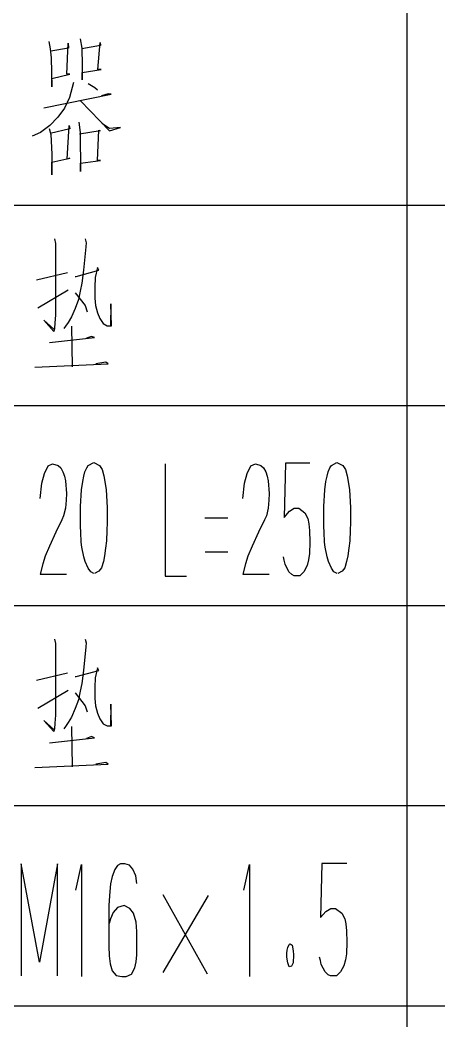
# Model space of a CAD drawing. Extents: x 0 to 2376, y 0 to 3364.
# Drawn here: x 1921.9 to 1980.4, y 1382 to 1521.9 of the extents above; entities that cross this region are included whole.
import ezdxf

# ---------------------------------------------------------------- set-up
doc = ezdxf.new("R2010")
doc.units = 0
doc.header["$MEASUREMENT"] = 0
doc.layers.add('6', color=7, linetype='Continuous')
doc.layers.add('9', color=7, linetype='Continuous')

# ---------------------------------------------------------------- blocks, each defined once
blk = doc.blocks.new('BLKENT240')
at = {"layer": '9', "color": 2, "linetype": 'Continuous'}
for p, q in [((1924.59, 1390.08), (1922.06, 1403.84)), ((1922.06, 1403.84), (1922.06, 1388.16)), ((1927.12, 1403.84), (1924.59, 1390.08)), ((1927.12, 1388.16), (1927.12, 1403.84)), ((1929.7, 1400.16), (1930.48, 1403.76)), ((1930.48, 1403.76), (1930.48, 1388.08)), ((1935.5, 1403.6), (1935.13, 1403.04)), ((1935.93, 1403.84), (1935.5, 1403.6)), ((1936.51, 1403.84), (1935.93, 1403.84)), ((1937.2, 1403.68), (1936.51, 1403.84)), ((1937.66, 1403.12), (1937.2, 1403.68)), ((1953.16, 1400.16), (1953.95, 1403.76)), ((1953.95, 1403.76), (1953.95, 1388.08)), ((1964.05, 1403.92), (1963.86, 1396.32)), ((1967.54, 1403.92), (1964.05, 1403.92)), ((1934.76, 1402.08), (1934.51, 1401.04)), ((1935.13, 1403.04), (1934.76, 1402.08)), ((1938.07, 1402.16), (1937.66, 1403.12)), ((1938.23, 1401.12), (1938.07, 1402.16)), ((1934.51, 1401.04), (1934.44, 1400)), ((1934.44, 1400), (1934.3, 1398.08)), ((1948.08, 1388.4), (1941.87, 1399.52)), ((1941.87, 1388.64), (1948.22, 1399.44)), ((1934.3, 1398.08), (1934.3, 1392.32)), ((1936.42, 1398), (1935.5, 1397.76)), ((1937.24, 1397.6), (1936.42, 1398)), ((1934.9, 1397.04), (1934.51, 1396.16)), ((1935.5, 1397.76), (1934.9, 1397.04)), ((1937.75, 1396.96), (1937.24, 1397.6)), ((1938.1, 1395.68), (1937.75, 1396.96)), ((1963.86, 1396.32), (1964.62, 1397.2)), ((1964.62, 1397.2), (1965.31, 1397.6)), ((1965.31, 1397.6), (1965.98, 1397.6)), ((1965.98, 1397.6), (1966.85, 1396.96)), ((1966.85, 1396.96), (1967.27, 1396.16)), ((1934.51, 1396.16), (1934.35, 1395.52)), ((1938.23, 1394.4), (1938.1, 1395.68)), ((1967.27, 1396.16), (1967.43, 1395.44)), ((1967.43, 1395.44), (1967.52, 1394.48)), ((1938.23, 1392.24), (1938.23, 1394.4)), ((1967.52, 1394.48), (1967.57, 1392.88)), ((1934.3, 1392.32), (1934.35, 1390.96)), ((1938.23, 1391.12), (1938.23, 1392.24)), ((1959.31, 1392.16), (1959.49, 1392.56)), ((1959.49, 1392.56), (1959.61, 1392.64)), ((1959.65, 1392.64), (1959.91, 1392.48)), ((1959.91, 1392.48), (1960.07, 1391.68)), ((1967.57, 1392.88), (1967.5, 1391.28)), ((1934.35, 1390.96), (1934.48, 1389.84)), ((1938.12, 1390.16), (1938.23, 1391.12)), ((1959.19, 1391.36), (1959.24, 1391.76)), ((1959.19, 1390.8), (1959.19, 1391.36)), ((1959.24, 1391.76), (1959.31, 1392.16)), ((1960.11, 1391.12), (1960.04, 1390)), ((1960.07, 1391.68), (1960.11, 1391.12)), ((1967.5, 1391.28), (1967.36, 1390.4)), ((1934.48, 1389.84), (1934.78, 1388.88)), ((1937.91, 1389.28), (1938.12, 1390.16)), ((1959.31, 1390), (1959.19, 1390.8)), ((1959.51, 1389.44), (1959.31, 1390)), ((1959.84, 1389.52), (1959.51, 1389.44)), ((1960.04, 1390), (1959.84, 1389.52)), ((1963.86, 1390.32), (1963.72, 1390.8)), ((1963.98, 1389.76), (1963.86, 1390.32)), ((1964.53, 1388.72), (1963.98, 1389.76)), ((1967.15, 1389.6), (1966.69, 1388.72)), ((1967.36, 1390.4), (1967.15, 1389.6)), ((1934.78, 1388.88), (1935.33, 1388.24)), ((1935.33, 1388.24), (1936.12, 1388.08)), ((1936.12, 1388.08), (1936.74, 1388.08)), ((1936.74, 1388.08), (1937.47, 1388.4)), ((1937.47, 1388.4), (1937.91, 1389.28)), ((1964.94, 1388.32), (1964.53, 1388.72)), ((1965.29, 1388.16), (1964.94, 1388.32)), ((1966.12, 1388.16), (1965.29, 1388.16)), ((1966.69, 1388.72), (1966.12, 1388.16))]:
    blk.add_line(p, q, dxfattribs=at)
blk = doc.blocks.new('BLKENT241')
at = {"layer": '9', "color": 2, "linetype": 'Continuous'}
for p, q in [((1926.69, 1435.29), (1926.85, 1434.67)), ((1926.85, 1434.67), (1926.85, 1424.63)), ((1931.09, 1434.2), (1930.77, 1430.9)), ((1930.98, 1435.29), (1931.14, 1434.75)), ((1931.14, 1434.75), (1931.09, 1434.2)), ((1924.18, 1429.57), (1928.52, 1430.59)), ((1929.57, 1430.04), (1929.73, 1430.04)), ((1929.73, 1430.04), (1932.92, 1430.9)), ((1930.77, 1430.9), (1930.51, 1429.1)), ((1932.71, 1431.29), (1932.39, 1429.88)), ((1932.92, 1430.9), (1932.71, 1431.29)), ((1930.51, 1429.1), (1930.3, 1428)), ((1932.39, 1429.88), (1932.34, 1428.55)), ((1924.39, 1425.65), (1928.63, 1428.16)), ((1929.57, 1427.76), (1930.98, 1425.96)), ((1930.3, 1428), (1930.04, 1426.82)), ((1932.34, 1428.55), (1932.34, 1426.98)), ((1930.04, 1426.82), (1929.57, 1425.57)), ((1930.98, 1425.96), (1931.29, 1425.1)), ((1932.34, 1426.98), (1932.44, 1425.96)), ((1932.44, 1425.96), (1932.71, 1424.94)), ((1934.59, 1426.2), (1934.54, 1423.14)), ((1934.69, 1423.14), (1934.59, 1426.2)), ((1926.85, 1424.63), (1926.75, 1423.53)), ((1929.1, 1424.39), (1928.63, 1423.61)), ((1929.57, 1425.57), (1929.1, 1424.39)), ((1932.71, 1424.94), (1933.02, 1424.16)), ((1926.59, 1422.35), (1925.23, 1423.92)), ((1925.23, 1423.92), (1926.59, 1422.67)), ((1926.75, 1423.53), (1926.69, 1422.75)), ((1928.26, 1423.06), (1928, 1422.75)), ((1928.63, 1423.61), (1928.26, 1423.06)), ((1929.1, 1423.06), (1929.15, 1417.41)), ((1933.02, 1424.16), (1933.49, 1423.45)), ((1933.49, 1423.45), (1934.07, 1423.14)), ((1934.07, 1423.14), (1934.69, 1423.14)), ((1926.69, 1422.75), (1926.59, 1422.35)), ((1931.87, 1421.65), (1931.19, 1421.41)), ((1932.29, 1421.49), (1931.87, 1421.65)), ((1926.01, 1420.78), (1932.29, 1421.49)), ((1923.97, 1417.33), (1934.22, 1417.8)), ((1933.86, 1418.04), (1932.5, 1417.8)), ((1934.22, 1417.8), (1933.86, 1418.04))]:
    blk.add_line(p, q, dxfattribs=at)
blk = doc.blocks.new('BLKENT242')
at = {"layer": '9', "color": 2, "linetype": 'Continuous'}
for p, q in [((1925.29, 1458.48), (1925.8, 1459.52)), ((1925.8, 1459.52), (1926.44, 1459.84)), ((1926.44, 1459.84), (1927.2, 1459.6)), ((1927.2, 1459.6), (1927.6, 1459.28)), ((1931.2, 1459.28), (1931.42, 1459.6)), ((1931.42, 1459.6), (1932.18, 1460)), ((1932.18, 1460), (1932.98, 1459.6)), ((1932.98, 1459.6), (1933.38, 1459.04)), ((1942.18, 1459.84), (1942.18, 1444.08)), ((1953.62, 1458.48), (1954.13, 1459.52)), ((1954.13, 1459.52), (1954.78, 1459.84)), ((1954.78, 1459.84), (1955.53, 1459.6)), ((1955.53, 1459.6), (1955.93, 1459.28)), ((1959, 1459.92), (1958.82, 1452.32)), ((1962.38, 1459.92), (1959, 1459.92)), ((1965.2, 1459.28), (1965.42, 1459.6)), ((1965.42, 1459.6), (1966.18, 1460)), ((1966.18, 1460), (1966.98, 1459.6)), ((1966.98, 1459.6), (1967.38, 1459.04)), ((1924.93, 1457.12), (1925.29, 1458.48)), ((1927.6, 1459.28), (1927.89, 1458.72)), ((1927.89, 1458.72), (1928.09, 1458.08)), ((1928.09, 1458.08), (1928.22, 1457.44)), ((1930.64, 1457.36), (1930.8, 1458.08)), ((1930.8, 1458.08), (1930.96, 1458.72)), ((1930.96, 1458.72), (1931.2, 1459.28)), ((1933.38, 1459.04), (1933.62, 1458.16)), ((1933.62, 1458.16), (1933.93, 1456.24)), ((1953.27, 1457.12), (1953.62, 1458.48)), ((1955.93, 1459.28), (1956.22, 1458.72)), ((1956.22, 1458.72), (1956.42, 1458.08)), ((1956.42, 1458.08), (1956.56, 1457.44)), ((1964.64, 1457.36), (1964.8, 1458.08)), ((1964.8, 1458.08), (1964.96, 1458.72)), ((1964.96, 1458.72), (1965.2, 1459.28)), ((1967.38, 1459.04), (1967.62, 1458.16)), ((1967.62, 1458.16), (1967.93, 1456.24)), ((1924.71, 1454.96), (1924.93, 1457.12)), ((1928.22, 1457.44), (1928.38, 1455.68)), ((1930.49, 1456.16), (1930.64, 1457.36)), ((1953.04, 1454.96), (1953.27, 1457.12)), ((1956.56, 1457.44), (1956.71, 1455.68)), ((1964.49, 1456.16), (1964.64, 1457.36)), ((1928.38, 1455.68), (1928.33, 1454.72)), ((1930.36, 1453.84), (1930.49, 1456.16)), ((1933.93, 1456.24), (1934.07, 1453.68)), ((1956.71, 1455.68), (1956.67, 1454.72)), ((1964.36, 1453.84), (1964.49, 1456.16)), ((1967.93, 1456.24), (1968.07, 1453.68)), ((1928.33, 1454.72), (1928.24, 1453.6)), ((1930.36, 1451.04), (1930.36, 1453.84)), ((1956.67, 1454.72), (1956.58, 1453.6)), ((1964.36, 1451.04), (1964.36, 1453.84)), ((1927.98, 1452.56), (1927.73, 1452)), ((1928.24, 1453.6), (1927.98, 1452.56)), ((1934.07, 1453.68), (1934.07, 1451.6)), ((1956.31, 1452.56), (1956.07, 1452)), ((1956.58, 1453.6), (1956.31, 1452.56)), ((1958.82, 1452.32), (1959.56, 1453.2)), ((1959.56, 1453.2), (1960.22, 1453.6)), ((1960.22, 1453.6), (1960.87, 1453.6)), ((1960.87, 1453.6), (1961.71, 1452.96)), ((1961.71, 1452.96), (1962.11, 1452.16)), ((1968.07, 1453.68), (1968.07, 1451.6)), ((1927.73, 1452), (1926.89, 1450.24)), ((1930.38, 1450.24), (1930.36, 1451.04)), ((1934.07, 1451.6), (1934.04, 1450.48)), ((1947.73, 1452.24), (1950.91, 1452.24)), ((1956.07, 1452), (1955.22, 1450.24)), ((1962.11, 1452.16), (1962.27, 1451.44)), ((1962.27, 1451.44), (1962.36, 1450.48)), ((1964.38, 1450.24), (1964.36, 1451.04)), ((1968.07, 1451.6), (1968.04, 1450.48)), ((1926.89, 1450.24), (1926, 1448.32)), ((1930.42, 1448.88), (1930.38, 1450.24)), ((1934.04, 1450.48), (1933.96, 1449.04)), ((1955.22, 1450.24), (1954.33, 1448.32)), ((1962.36, 1450.48), (1962.4, 1448.88)), ((1964.42, 1448.88), (1964.38, 1450.24)), ((1968.04, 1450.48), (1967.96, 1449.04)), ((1926, 1448.32), (1925.4, 1446.88)), ((1930.53, 1448.16), (1930.42, 1448.88)), ((1933.96, 1449.04), (1933.84, 1448)), ((1954.33, 1448.32), (1953.73, 1446.88)), ((1962.4, 1448.88), (1962.33, 1447.28)), ((1964.53, 1448.16), (1964.42, 1448.88)), ((1967.96, 1449.04), (1967.84, 1448)), ((1925.4, 1446.88), (1925.07, 1445.84)), ((1930.8, 1446.8), (1930.53, 1448.16)), ((1930.98, 1446.16), (1930.8, 1446.8)), ((1933.71, 1446.96), (1933.53, 1446.16)), ((1933.84, 1448), (1933.71, 1446.96)), ((1950.93, 1447.44), (1947.78, 1447.44)), ((1953.73, 1446.88), (1953.4, 1445.84)), ((1958.82, 1446.32), (1958.69, 1446.8)), ((1962.33, 1447.28), (1962.2, 1446.4)), ((1964.8, 1446.8), (1964.53, 1448.16)), ((1964.98, 1446.16), (1964.8, 1446.8)), ((1967.71, 1446.96), (1967.53, 1446.16)), ((1967.84, 1448), (1967.71, 1446.96)), ((1925.07, 1445.84), (1924.71, 1444.4)), ((1931.42, 1445.2), (1930.98, 1446.16)), ((1933.53, 1446.16), (1933.27, 1445.28)), ((1953.4, 1445.84), (1953.04, 1444.4)), ((1958.93, 1445.76), (1958.82, 1446.32)), ((1959.47, 1444.72), (1958.93, 1445.76)), ((1962, 1445.6), (1961.56, 1444.72)), ((1962.2, 1446.4), (1962, 1445.6)), ((1965.42, 1445.2), (1964.98, 1446.16)), ((1967.53, 1446.16), (1967.27, 1445.28)), ((1924.71, 1444.4), (1928.38, 1444.4)), ((1931.76, 1444.72), (1931.42, 1445.2)), ((1932.2, 1444.48), (1931.76, 1444.72)), ((1932.89, 1444.8), (1932.29, 1444.48)), ((1933.27, 1445.28), (1932.89, 1444.8)), ((1942.18, 1444.08), (1945.16, 1444.08)), ((1953.04, 1444.4), (1956.71, 1444.4)), ((1959.87, 1444.32), (1959.47, 1444.72)), ((1960.2, 1444.16), (1959.87, 1444.32)), ((1961, 1444.16), (1960.2, 1444.16)), ((1961.56, 1444.72), (1961, 1444.16)), ((1965.76, 1444.72), (1965.42, 1445.2)), ((1966.2, 1444.48), (1965.76, 1444.72)), ((1966.89, 1444.8), (1966.29, 1444.48)), ((1967.27, 1445.28), (1966.89, 1444.8))]:
    blk.add_line(p, q, dxfattribs=at)
blk = doc.blocks.new('BLKENT243')
at = {"layer": '9', "color": 2, "linetype": 'Continuous'}
for p, q in [((1926.69, 1491.29), (1926.85, 1490.67)), ((1926.85, 1490.67), (1926.85, 1480.63)), ((1931.09, 1490.2), (1930.77, 1486.9)), ((1930.98, 1491.29), (1931.14, 1490.75)), ((1931.14, 1490.75), (1931.09, 1490.2)), ((1924.18, 1485.57), (1928.52, 1486.59)), ((1929.57, 1486.04), (1929.73, 1486.04)), ((1929.73, 1486.04), (1932.92, 1486.9)), ((1930.77, 1486.9), (1930.51, 1485.1)), ((1932.71, 1487.29), (1932.39, 1485.88)), ((1932.92, 1486.9), (1932.71, 1487.29)), ((1930.51, 1485.1), (1930.3, 1484)), ((1932.39, 1485.88), (1932.34, 1484.55)), ((1924.39, 1481.65), (1928.63, 1484.16)), ((1929.57, 1483.76), (1930.98, 1481.96)), ((1930.3, 1484), (1930.04, 1482.82)), ((1932.34, 1484.55), (1932.34, 1482.98)), ((1930.04, 1482.82), (1929.57, 1481.57)), ((1930.98, 1481.96), (1931.29, 1481.1)), ((1932.34, 1482.98), (1932.44, 1481.96)), ((1932.44, 1481.96), (1932.71, 1480.94)), ((1934.59, 1482.2), (1934.54, 1479.14)), ((1934.69, 1479.14), (1934.59, 1482.2)), ((1926.85, 1480.63), (1926.75, 1479.53)), ((1929.1, 1480.39), (1928.63, 1479.61)), ((1929.57, 1481.57), (1929.1, 1480.39)), ((1932.71, 1480.94), (1933.02, 1480.16)), ((1926.59, 1478.35), (1925.23, 1479.92)), ((1925.23, 1479.92), (1926.59, 1478.67)), ((1926.75, 1479.53), (1926.69, 1478.75)), ((1928.26, 1479.06), (1928, 1478.75)), ((1928.63, 1479.61), (1928.26, 1479.06)), ((1929.1, 1479.06), (1929.15, 1473.41)), ((1933.02, 1480.16), (1933.49, 1479.45)), ((1933.49, 1479.45), (1934.07, 1479.14)), ((1934.07, 1479.14), (1934.69, 1479.14)), ((1926.69, 1478.75), (1926.59, 1478.35)), ((1931.87, 1477.65), (1931.19, 1477.41)), ((1932.29, 1477.49), (1931.87, 1477.65)), ((1926.01, 1476.78), (1932.29, 1477.49)), ((1923.97, 1473.33), (1934.22, 1473.8)), ((1933.86, 1474.04), (1932.5, 1473.8)), ((1934.22, 1473.8), (1933.86, 1474.04))]:
    blk.add_line(p, q, dxfattribs=at)
blk = doc.blocks.new('BLKENT244')
at = {"layer": '9', "color": 2, "linetype": 'Continuous'}
for p, q in [((1925.91, 1518.9), (1926.12, 1517.88)), ((1928.42, 1514.35), (1928.63, 1518.67)), ((1928.63, 1518.67), (1928.68, 1517.96)), ((1930.3, 1519.29), (1930.51, 1517.96)), ((1933.12, 1518.35), (1930.51, 1517.88)), ((1932.76, 1514.98), (1933.07, 1518.75)), ((1933.07, 1518.75), (1933.12, 1518.35)), ((1926.12, 1517.88), (1926.22, 1516.63)), ((1928.68, 1517.96), (1926.17, 1517.57)), ((1930.51, 1517.96), (1930.56, 1515.61)), ((1926.22, 1516.63), (1926.33, 1512.55)), ((1930.56, 1515.61), (1930.56, 1513.57)), ((1926.33, 1513.73), (1928.84, 1514.35)), ((1928.84, 1514.35), (1928.42, 1514.35)), ((1930.56, 1514.59), (1933.23, 1514.98)), ((1930.56, 1513.57), (1930.56, 1514.59)), ((1933.23, 1514.98), (1932.76, 1514.98)), ((1926.33, 1512.55), (1926.33, 1513.73)), ((1929.36, 1513.18), (1928.78, 1511.06)), ((1931.4, 1513.02), (1932.34, 1512.47)), ((1925.23, 1509.65), (1934.64, 1511.53)), ((1932.34, 1512.47), (1932.71, 1512.16)), ((1934.22, 1511.61), (1933.28, 1511.29)), ((1934.64, 1511.53), (1934.22, 1511.61)), ((1928.78, 1511.06), (1928.1, 1509.57)), ((1930.35, 1510.59), (1934.38, 1506.43)), ((1928.1, 1509.57), (1927.16, 1508.31)), ((1926.07, 1507.14), (1924.76, 1506.2)), ((1927.16, 1508.31), (1926.07, 1507.14)), ((1928.47, 1502.43), (1928.73, 1507.14)), ((1928.73, 1507.14), (1928.84, 1506.67)), ((1930.09, 1507.61), (1930.3, 1506.2)), ((1934.38, 1506.75), (1933.33, 1507.45)), ((1924.76, 1506.2), (1923.56, 1505.65)), ((1925.96, 1506.75), (1926.17, 1505.88)), ((1928.84, 1506.67), (1926.12, 1506.04)), ((1926.17, 1505.88), (1926.33, 1503.14)), ((1933.07, 1506.43), (1930.2, 1505.96)), ((1930.3, 1506.2), (1930.35, 1500.71)), ((1932.71, 1502.27), (1932.92, 1506.51)), ((1932.92, 1506.51), (1933.07, 1506.43)), ((1934.38, 1506.43), (1935.95, 1506.9)), ((1935.95, 1506.9), (1934.38, 1506.75)), ((1926.33, 1503.14), (1926.33, 1502.75)), ((1926.33, 1502.75), (1926.33, 1500.24)), ((1926.33, 1502.04), (1928.84, 1502.59)), ((1926.33, 1500.24), (1926.33, 1502.04)), ((1928.84, 1502.59), (1928.47, 1502.43)), ((1930.35, 1501.88), (1933.12, 1502.27)), ((1930.35, 1500.71), (1930.35, 1501.88)), ((1933.12, 1502.27), (1932.71, 1502.27))]:
    blk.add_line(p, q, dxfattribs=at)
blk = doc.blocks.new('BLKENT201')
at = {"layer": '9'}
for name in ['BLKENT244', 'BLKENT243', 'BLKENT242', 'BLKENT241', 'BLKENT240']:
    blk.add_blockref(name, (0, 0), dxfattribs=at)
blk = doc.blocks.new('BLKENT184')
at = {"layer": '9', "color": 1, "linetype": 'Continuous'}
for p, q in [((1976, 280), (1976, 1664)), ((1616, 1496), (2336, 1496)), ((1616, 1468), (2336, 1468)), ((1616, 1440), (2336, 1440)), ((1616, 1412), (2336, 1412)), ((1616, 1384), (2336, 1384))]:
    blk.add_line(p, q, dxfattribs=at)
at = {"layer": '9'}
blk.add_blockref('BLKENT201', (0, 0), dxfattribs=at)

msp = doc.modelspace()

# ---------------------------------------------------------------- block references
at = {"layer": '6'}
msp.add_blockref('BLKENT184', (0, 0), dxfattribs=at)

doc.saveas('drawing.dxf')
